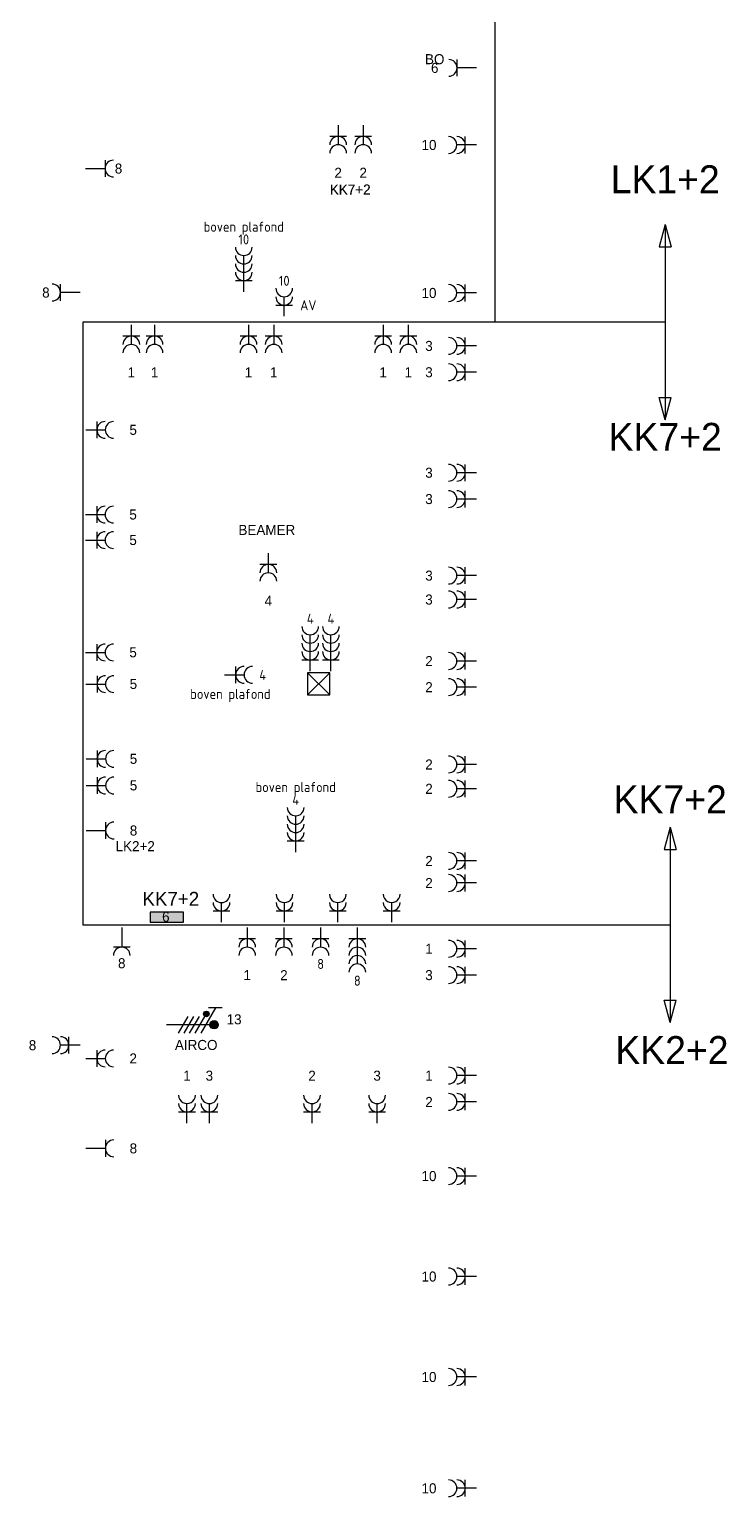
# Model space of a CAD drawing. Header units: millimetres. Extents: x -5226 to 109009, y 0 to 83782.
# Drawn here: x 57702 to 70184, y 30458 to 56745 of the extents above; entities that cross this region are included whole.
import ezdxf
from ezdxf.enums import TextEntityAlignment as Align
from ezdxf.lldxf.tags import DXFTag

# ---------------------------------------------------------------- set-up
doc = ezdxf.new("R2010")
doc.units = ezdxf.units.MM
doc.header["$LTSCALE"] = 100
doc.linetypes.add('STABI51DOT', pattern=[10, 5, -2, 1, -2])
for name, color, linetype in [('EL$1----', 7, 'Continuous'), ('EL6211--', 3, 'Continuous'), ('EL6212--', 3, 'Continuous'), ('EL6212--_S', 4, 'Continuous'), ('EL6221--', 3, 'Continuous'), ('EL6222--', 3, 'Continuous')]:
    doc.layers.add(name, color=color, linetype=linetype)
doc.styles.add('BURO-018', font='BUROFONT.shx', dxfattribs={"height": 180})
doc.styles.add('BURO-025', font='BUROFONT.shx', dxfattribs={"height": 250})
doc.styles.add('BURO-035', font='BUROFONT.shx', dxfattribs={"height": 350})
doc.styles.add('STABICAD-012', font='ISOCP.SHX', dxfattribs={"height": 1.2})
doc.styles.add('STABICAD-018', font='ISOCP.SHX', dxfattribs={"height": 1.8})
tags = doc.linetypes.add('CENTER', pattern=[2, 1.25, -0.25, 0.25, -0.25]).pattern_tags.tags
tags[10:11] = [DXFTag(74, 4), DXFTag(75, 0), DXFTag(340, '0'), DXFTag(46, 1.0), DXFTag(50, 0.0), DXFTag(44, 0.0), DXFTag(45, 0.0)]
tags[8:9] = [DXFTag(74, 4), DXFTag(75, 0), DXFTag(340, '0'), DXFTag(46, 1.0), DXFTag(50, 0.0), DXFTag(44, 0.0), DXFTag(45, 0.0)]
tags[6:7] = [DXFTag(74, 4), DXFTag(75, 0), DXFTag(340, '0'), DXFTag(46, 1.0), DXFTag(50, 0.0), DXFTag(44, 0.0), DXFTag(45, 0.0)]
tags[4:5] = [DXFTag(74, 4), DXFTag(75, 0), DXFTag(340, '0'), DXFTag(46, 1.0), DXFTag(50, 0.0), DXFTag(44, 0.0), DXFTag(45, 0.0)]

# ---------------------------------------------------------------- blocks, each defined once
blk = doc.blocks.new('E00082')
at = {"color": 0, "linetype": 'Continuous'}
for p, q in [((-3, 10.98), (-3, 8.48)), ((-3, 9.73), (1.5, 7.13)), ((0, 9.5), (0, 1)), ((1.5, 6.13), (-1.5, 7.87)), ((1.5, 5.13), (-1.5, 6.87)), ((1.5, 4.13), (-1.5, 5.87)), ((1.5, 3.13), (-1.5, 4.87))]:
    blk.add_line(p, q, dxfattribs=at)
at = {"color": 0, "linetype": 'Continuous', "const_width": 0.5}
blk.add_lwpolyline([(-1.68, 8.12, 1), (-2.18, 8.12, 1)], format="xyb", close=True, dxfattribs=at)
at = {"color": 0, "const_width": 0.75}
blk.add_lwpolyline([(-0.38, 9.5, 1), (0.38, 9.5, 1)], format="xyb", close=True, dxfattribs=at)
at = {"color": 0, "linetype": 'Continuous'}
for centre, radius in [((-1.93, 8.12), 0.5), ((0, 9.5), 0.75)]:
    blk.add_circle(centre, radius, dxfattribs=at)
at = {"color": 0, "linetype": 'Continuous', "style": 'BURO-018'}
for tag, p in [('PANEL', (0, 16)), ('CIRCUIT', (0, 13))]:
    blk.add_attdef(tag, text='', height=1.8, dxfattribs=at).set_placement(p, align=Align.MIDDLE)
at = {"color": 0, "linetype": 'Continuous', "style": 'BURO-018', "flags": 1}
for tag, p in [('POWERCODE', (13, 13)), ('ARTICLECODE', (0, 0))]:
    blk.add_attdef(tag, text='', height=1.8, dxfattribs=at).set_placement(p, align=Align.MIDDLE)
at = {"layer": 'EL6222--', "color": 1, "style": 'STABICAD-012', "flags": 1}
blk.add_attdef('SUBCIRCUIT', text='', height=1.8, rotation=90, dxfattribs=at).set_placement((603.64, 401.57), align=Align.MIDDLE)
blk = doc.blocks.new('111304A')
at = {"color": 0, "linetype": 'Continuous'}
for p, q in [((-1.5, 3), (1.5, 3)), ((0, 1), (0, 4.5))]:
    blk.add_line(p, q, dxfattribs=at)
for centre in [(0, 6), (0, 4.5)]:
    blk.add_arc(centre, 1.5, 180, 0, dxfattribs=at)
at = {"color": 0, "linetype": 'Continuous', "style": 'BURO-018'}
for tag, p in [('PANEL', (0, 11.5)), ('CIRCUIT', (0, 8.5))]:
    blk.add_attdef(tag, text='', height=1.8, dxfattribs=at).set_placement(p, align=Align.MIDDLE)
at = {"color": 0, "linetype": 'Continuous', "style": 'BURO-018', "flags": 1}
for tag, p in [('POWERCODE', (13, 8.5)), ('ARTICLECODE', (0, 0))]:
    blk.add_attdef(tag, text='', height=1.8, dxfattribs=at).set_placement(p, align=Align.MIDDLE)
at = {"layer": 'EL6222--', "color": 1, "style": 'STABICAD-012', "flags": 1}
blk.add_attdef('SUBCIRCUIT', text='', height=1.8, rotation=90, dxfattribs=at).set_placement((740.24, 681.45), align=Align.MIDDLE)
blk = doc.blocks.new('111304')
at = {"color": 0, "linetype": 'Continuous'}
for p, q in [((-1.5, 4.5), (1.5, 4.5)), ((0, 1), (0, 4.5))]:
    blk.add_line(p, q, dxfattribs=at)
blk.add_arc((0, 6), 1.5, 180, 0, dxfattribs=at)
at = {"color": 0, "linetype": 'Continuous', "style": 'BURO-018'}
for tag, p in [('PANEL', (0, 11.5)), ('CIRCUIT', (0, 8.5))]:
    blk.add_attdef(tag, text='', height=1.8, dxfattribs=at).set_placement(p, align=Align.MIDDLE)
at = {"color": 0, "linetype": 'Continuous', "style": 'BURO-018', "flags": 1}
for tag, p in [('POWERCODE', (13, 8.5)), ('ARTICLECODE', (0, 0))]:
    blk.add_attdef(tag, text='', height=1.8, dxfattribs=at).set_placement(p, align=Align.MIDDLE)
at = {"layer": 'EL6222--', "color": 1, "style": 'STABICAD-012', "flags": 1}
blk.add_attdef('SUBCIRCUIT', text='', height=1.8, rotation=180, dxfattribs=at).set_placement((721.35, 709.07), align=Align.MIDDLE)
blk = doc.blocks.new('1116A4C')
at = {"color": 0, "linetype": 'Continuous'}
for p, q in [((-5, 4), (-5, 1)), ((5, 4), (-5, 4)), ((-5, 1), (5, 1)), ((5, 1), (5, 4))]:
    blk.add_line(p, q, dxfattribs=at)
blk.add_solid([(-5, 4), (-5, 1), (5, 4), (5, 1)], dxfattribs=at)
at = {"color": 0, "linetype": 'Continuous', "style": 'BURO-018'}
for tag, p in [('PANEL', (0, 15)), ('CIRCUIT', (0, 9)), ('PANELNAME', (0, 6))]:
    blk.add_attdef(tag, text='', height=1.8, dxfattribs=at).set_placement(p, align=Align.MIDDLE)
at = {"color": 0, "linetype": 'Continuous', "style": 'BURO-018', "flags": 1}
blk.add_attdef('ARTICLECODE', text='', height=1.8, dxfattribs=at).set_placement((0, 0), align=Align.MIDDLE)
at = {"layer": 'EL6222--', "color": 1, "style": 'STABICAD-012', "flags": 1}
blk.add_attdef('CASCADINGPANEL', text='', height=1.8, dxfattribs=at).set_placement((496.7, 589.52), align=Align.MIDDLE_CENTER)
blk.add_attdef('SUBCIRCUIT', text='', height=1.8, dxfattribs=at).set_placement((499.42, 589.52), align=Align.MIDDLE)
blk = doc.blocks.new('E00160')
at = {"color": 0, "linetype": 'Continuous'}
for p, q in [((-17.5, 0), (-13.5, 1.07)), ((-17.5, 0), (17.5, 0)), ((-17.5, 0), (-13.5, -1.07)), ((-13.5, -1.07), (-13.5, 1.07)), ((17.5, 0), (13.5, 1.07)), ((13.5, -1.07), (13.5, 1.07)), ((17.5, 0), (13.5, -1.07))]:
    blk.add_line(p, q, dxfattribs=at)
at = {"color": 0, "linetype": 'Continuous', "style": 'BURO-035'}
for tag, p in [('TEXT2', (-22.5, 0)), ('TEXT1', (22.5, 0))]:
    blk.add_attdef(tag, text='', height=3.5, dxfattribs=at).set_placement(p, align=Align.MIDDLE)
blk = doc.blocks.new('111304C')
at = {"color": 0, "linetype": 'Continuous'}
for p, q in [((0, 1), (0, 7.5)), ((-1.5, 3), (1.5, 3))]:
    blk.add_line(p, q, dxfattribs=at)
for centre in [(0, 9), (0, 7.5), (0, 6), (0, 4.5)]:
    blk.add_arc(centre, 1.5, 180, 0, dxfattribs=at)
at = {"color": 0, "linetype": 'Continuous', "style": 'BURO-018'}
for tag, p in [('PANEL', (0, 14.5)), ('CIRCUIT', (0, 11.5))]:
    blk.add_attdef(tag, text='', height=1.8, dxfattribs=at).set_placement(p, align=Align.MIDDLE)
at = {"color": 0, "linetype": 'Continuous', "style": 'BURO-018', "flags": 1}
for tag, p in [('POWERCODE', (13, 11.5)), ('ARTICLECODE', (0, 0))]:
    blk.add_attdef(tag, text='', height=1.8, dxfattribs=at).set_placement(p, align=Align.MIDDLE)
at = {"layer": 'EL6222--', "color": 1, "style": 'STABICAD-012', "flags": 1}
blk.add_attdef('SUBCIRCUIT', text='', height=1.8, rotation=0.0001, dxfattribs=at).set_placement((913.93, 669.01), align=Align.MIDDLE)
blk = doc.blocks.new('E00149')
at = {"color": 0, "linetype": 'Continuous'}
for p, q in [((2, 2), (-2, 2)), ((-2, 2), (-2, -2)), ((2, -2), (2, 2)), ((-2, -2), (2, -2))]:
    blk.add_line(p, q, dxfattribs=at)
at = {"color": 0, "linetype": 'Continuous', "style": 'BURO-018'}
for tag, p in [('PANEL', (0, 7)), ('CIRCUIT', (0, 4)), ('TEXT1', (0, 0))]:
    blk.add_attdef(tag, text='', height=1.8, dxfattribs=at).set_placement(p, align=Align.MIDDLE)
at = {"color": 0, "linetype": 'Continuous', "style": 'BURO-018', "flags": 1}
for tag, p in [('POWERCODE', (13, 4)), ('ARTICLECODE', (0, 0))]:
    blk.add_attdef(tag, text='', height=1.8, dxfattribs=at).set_placement(p, align=Align.MIDDLE)
at = {"layer": 'EL6222--', "color": 1, "style": 'STABICAD-012', "flags": 1}
blk.add_attdef('SUBCIRCUIT', text='', height=1.8, dxfattribs=at).set_placement((536.89, 685.34), align=Align.MIDDLE)
blk = doc.blocks.new('Haspel')
at = {"layer": 'EL6222--'}
for p, q in [((43587, 65385), (43987, 65785)), ((43587, 65785), (43987, 65385))]:
    blk.add_line(p, q, dxfattribs=at)
at = {"layer": 'EL$1----', "linetype": 'Continuous', "xscale": 100, "yscale": 100, "zscale": 100}
blk.add_blockref('E00149', (43787, 65585), dxfattribs=at)

msp = doc.modelspace()

# ---------------------------------------------------------------- linework, layer by layer
at = {"layer": 'EL6212--_S', "linetype": 'CENTER'}
for p, q in [((66032.81, 83528.76), (66032.81, 51498.25)), ((69084.02, 51498.25), (58659.63, 51498.25)), ((58659.63, 51498.25), (58659.63, 40703.62)), ((58659.63, 40703.62), (69173.6, 40703.62))]:
    msp.add_line(p, q, dxfattribs=at)

# ---------------------------------------------------------------- block references
at = {"layer": 'EL6211--'}
msp.add_blockref('Haspel', (19091.24, -20565.33), dxfattribs=at)
at = {"layer": 'EL6212--', "linetype": 'Continuous'}
ref = msp.add_blockref('1116A4C', (60163.05, 40991.57), dxfattribs=dict(at, xscale=60, yscale=60, zscale=60, rotation=180))
ref.add_attrib('CIRCUIT', '6', dxfattribs={"layer": '0', "color": 1, "linetype": 'ByBlock', "height": 180, "style": 'BURO-018'}).set_placement((60145.23, 40846.7), align=Align.MIDDLE)
ref.add_attrib('PANELNAME', 'KK7+2', dxfattribs={"layer": '0', "color": 2, "linetype": 'ByBlock', "height": 250, "style": 'BURO-025'}).set_placement((60234.3, 41169.47), align=Align.MIDDLE)
at = {"layer": 'EL6212--_S', "linetype": 'STABI51DOT'}
ref = msp.add_blockref('E00160', (69084.02, 51498.25), dxfattribs=dict(at, xscale=100, yscale=100, zscale=100, rotation=270))
ref.add_attrib('TEXT1', 'KK7+2', dxfattribs={"layer": '0', "color": 4, "linetype": 'STABI51DOT', "height": 500, "style": 'BURO-018'}).set_placement((69084.02, 49448.3), align=Align.MIDDLE)
ref.add_attrib('TEXT2', 'LK1+2', dxfattribs={"layer": '0', "color": 4, "linetype": 'STABI51DOT', "height": 500, "style": 'BURO-018'}).set_placement((69084.02, 54063.14), align=Align.MIDDLE)
ref = msp.add_blockref('E00160', (69173.6, 40703.62), dxfattribs=dict(at, xscale=100, yscale=100, zscale=100, rotation=270))
ref.add_attrib('TEXT1', 'KK2+2', dxfattribs={"layer": '0', "color": 4, "linetype": 'STABI51DOT', "height": 500, "style": 'BURO-018'}).set_placement((69204.22, 38462.12), align=Align.MIDDLE)
ref.add_attrib('TEXT2', 'KK7+2', dxfattribs={"layer": '0', "color": 4, "linetype": 'STABI51DOT', "height": 500, "style": 'BURO-018'}).set_placement((69173.6, 42953.62), align=Align.MIDDLE)
at = {"layer": 'EL6221--', "linetype": 'Continuous'}
ref = msp.add_blockref('E00082', (60058.15, 38912.47), dxfattribs=dict(at, xscale=100, yscale=100, zscale=100, rotation=270))
ref.add_attrib('CIRCUIT', '13', dxfattribs={"layer": '0', "color": 1, "linetype": 'Continuous', "height": 180, "style": 'BURO-018'}).set_placement((61366.74, 39009.29), align=Align.MIDDLE)
ref.add_attrib('POWERCODE', 'AIRCO', dxfattribs={"layer": '0', "color": 1, "linetype": 'Continuous', "height": 180, "style": 'BURO-018'}).set_placement((60688.76, 38550.07), align=Align.MIDDLE)
at = {"layer": 'EL6222--', "linetype": 'Continuous'}
ref = msp.add_blockref('111304', (65808.55, 56054.32), dxfattribs=dict(at, xscale=100, yscale=100, zscale=100, rotation=90.00004169300632))
ref.add_attrib('CIRCUIT', '6', dxfattribs={"layer": '0', "color": 1, "linetype": 'ByBlock', "height": 180, "style": 'BURO-018'}).set_placement((64958.55, 56054.32), align=Align.MIDDLE)
ref.add_attrib('POWERCODE', 'BO', dxfattribs={"layer": '0', "color": 1, "linetype": 'ByBlock', "height": 180, "style": 'BURO-018'}).set_placement((64958.56, 56210.57), align=Align.MIDDLE)
ref = msp.add_blockref('111304A', (63229.56, 55126.57), dxfattribs=dict(at, xscale=100, yscale=100, zscale=100, rotation=180))
ref.add_attrib('CIRCUIT', '2', dxfattribs={"layer": '0', "color": 1, "linetype": 'ByBlock', "height": 180, "style": 'BURO-018'}).set_placement((63229.56, 54176.57), align=Align.MIDDLE)
ref.add_attrib('PANEL', 'KK7+2', dxfattribs={"layer": '0', "color": 1, "linetype": 'ByBlock', "height": 180, "style": 'BURO-018'}).set_placement((63447.97, 53876.57), align=Align.MIDDLE)
ref = msp.add_blockref('111304A', (63678.17, 55126.57), dxfattribs=dict(at, xscale=100, yscale=100, zscale=100, rotation=180))
ref.add_attrib('CIRCUIT', '2', dxfattribs={"layer": '0', "color": 1, "linetype": 'ByBlock', "height": 180, "style": 'BURO-018'}).set_placement((63678.17, 54176.57), align=Align.MIDDLE)
ref.add_attrib('PANEL', 'KK7+2', dxfattribs={"layer": '0', "color": 1, "linetype": 'ByBlock', "height": 180, "style": 'BURO-018'}).set_placement((63443.99, 53876.57), align=Align.MIDDLE)
ref = msp.add_blockref('111304A', (65805.55, 54673.19), dxfattribs=dict(at, xscale=99.99999999999999, yscale=99.99999999999999, zscale=99.99999999999999, rotation=90.00004168821326))
ref.add_attrib('CIRCUIT', '10', dxfattribs={"layer": '0', "color": 1, "linetype": 'ByBlock', "height": 180, "style": 'BURO-018'}).set_placement((64855.55, 54673.19), align=Align.MIDDLE)
ref = msp.add_blockref('111304', (58608.55, 54251.07), dxfattribs=dict(at, xscale=100, yscale=100, zscale=100, rotation=270))
ref.add_attrib('CIRCUIT', '8', dxfattribs={"layer": '0', "color": 1, "linetype": 'ByBlock', "height": 180, "style": 'BURO-018'}).set_placement((59298.22, 54251.07), align=Align.MIDDLE)
ref = msp.add_blockref('111304C', (61540.3, 51943.6), dxfattribs=dict(at, xscale=100, yscale=100, zscale=100))
ref.add_attrib('CIRCUIT', '10', dxfattribs={"layer": '0', "color": 1, "linetype": 'Continuous', "height": 180, "style": 'STABICAD-018'}).set_placement((61540.3, 52981.61), align=Align.MIDDLE)
ref.add_attrib('POWERCODE', 'boven plafond', dxfattribs={"layer": '0', "color": 1, "linetype": 'Continuous', "height": 180, "style": 'STABICAD-018'}).set_placement((61540.3, 53181.61), align=Align.MIDDLE)
ref = msp.add_blockref('111304A', (62264.18, 51505.64), dxfattribs=dict(at, xscale=100, yscale=100, zscale=100))
ref.add_attrib('CIRCUIT', '10', dxfattribs={"layer": '0', "color": 1, "linetype": 'Continuous', "height": 180, "style": 'STABICAD-018'}).set_placement((62264.18, 52239.52), align=Align.MIDDLE)
ref.add_attrib('POWERCODE', 'AV', dxfattribs={"layer": '0', "color": 1, "linetype": 'Continuous', "height": 180, "style": 'STABICAD-018'}).set_placement((62696.07, 51802.5), align=Align.MIDDLE)
ref = msp.add_blockref('111304', (58708.55, 52030.24), dxfattribs=dict(at, xscale=99.99999999999999, yscale=99.99999999999999, zscale=99.99999999999999, rotation=90.00004168851649))
ref.add_attrib('CIRCUIT', '8', dxfattribs={"layer": '0', "color": 1, "linetype": 'ByBlock', "height": 180, "style": 'BURO-018'}).set_placement((57998.2, 52030.24), align=Align.MIDDLE)
ref = msp.add_blockref('111304A', (65805.55, 52021.95), dxfattribs=dict(at, xscale=99.99999999999999, yscale=99.99999999999999, zscale=99.99999999999999, rotation=90.00004168821326))
ref.add_attrib('CIRCUIT', '10', dxfattribs={"layer": '0', "color": 1, "linetype": 'ByBlock', "height": 180, "style": 'BURO-018'}).set_placement((64855.55, 52021.95), align=Align.MIDDLE)
ref = msp.add_blockref('111304A', (59526.83, 51548.89), dxfattribs=dict(at, xscale=99.99999999999972, yscale=99.99999999999972, zscale=99.99999999999972, rotation=180.024356264229))
ref.add_attrib('CIRCUIT', '1', dxfattribs={"layer": '0', "color": 1, "linetype": 'ByBlock', "height": 180, "style": 'BURO-018'}).set_placement((59527.23, 50598.89), align=Align.MIDDLE)
ref = msp.add_blockref('111304A', (59942.89, 51549.07), dxfattribs=dict(at, xscale=100.0000000000006, yscale=100.0000000000006, zscale=100.0000000000006, rotation=180.0244396760836))
ref.add_attrib('CIRCUIT', '1', dxfattribs={"layer": '0', "color": 1, "linetype": 'ByBlock', "height": 180, "style": 'BURO-018'}).set_placement((59943.29, 50599.07), align=Align.MIDDLE)
ref = msp.add_blockref('111304A', (61624.68, 51549.78), dxfattribs=dict(at, xscale=99.99999999999972, yscale=99.99999999999972, zscale=99.99999999999972, rotation=180.024356264229))
ref.add_attrib('CIRCUIT', '1', dxfattribs={"layer": '0', "color": 1, "linetype": 'ByBlock', "height": 180, "style": 'BURO-018'}).set_placement((61625.09, 50599.78), align=Align.MIDDLE)
ref = msp.add_blockref('111304A', (62075.45, 51549.98), dxfattribs=dict(at, xscale=99.9999999999993, yscale=99.9999999999993, zscale=99.9999999999993, rotation=180.0243562464968))
ref.add_attrib('CIRCUIT', '1', dxfattribs={"layer": '0', "color": 1, "linetype": 'ByBlock', "height": 180, "style": 'BURO-018'}).set_placement((62075.85, 50599.98), align=Align.MIDDLE)
ref = msp.add_blockref('111304A', (64034.63, 51550.81), dxfattribs=dict(at, xscale=100.0000000000006, yscale=100.0000000000006, zscale=100.0000000000006, rotation=180.0244396760836))
ref.add_attrib('CIRCUIT', '1', dxfattribs={"layer": '0', "color": 1, "linetype": 'ByBlock', "height": 180, "style": 'BURO-018'}).set_placement((64035.03, 50600.81), align=Align.MIDDLE)
ref = msp.add_blockref('111304A', (64485.4, 51551), dxfattribs=dict(at, xscale=100.0000000000006, yscale=100.0000000000006, zscale=100.0000000000006, rotation=180.0244396760836))
ref.add_attrib('CIRCUIT', '1', dxfattribs={"layer": '0', "color": 1, "linetype": 'ByBlock', "height": 180, "style": 'BURO-018'}).set_placement((64485.81, 50601), align=Align.MIDDLE)
ref = msp.add_blockref('111304A', (65805.55, 51073.19), dxfattribs=dict(at, xscale=100, yscale=100, zscale=100, rotation=90.00000000000001))
ref.add_attrib('CIRCUIT', '3', dxfattribs={"layer": '0', "color": 1, "linetype": 'ByBlock', "height": 180, "style": 'BURO-018'}).set_placement((64855.55, 51073.19), align=Align.MIDDLE)
ref = msp.add_blockref('111304A', (65805.55, 50601.57), dxfattribs=dict(at, xscale=100, yscale=100, zscale=100, rotation=90.00000000000001))
ref.add_attrib('CIRCUIT', '3', dxfattribs={"layer": '0', "color": 1, "linetype": 'ByBlock', "height": 180, "style": 'BURO-018'}).set_placement((64855.55, 50601.57), align=Align.MIDDLE)
ref = msp.add_blockref('111304A', (58610.31, 49568.09), dxfattribs=dict(at, xscale=100, yscale=100, zscale=100, rotation=270.0535609097725))
ref.add_attrib('CIRCUIT', '5', dxfattribs={"layer": '0', "color": 1, "linetype": 'ByBlock', "height": 180, "style": 'BURO-018'}).set_placement((59560.31, 49568.98), align=Align.MIDDLE)
ref = msp.add_blockref('111304A', (65805.55, 48801.57), dxfattribs=dict(at, xscale=100, yscale=100, zscale=100, rotation=90.00000000000001))
ref.add_attrib('CIRCUIT', '3', dxfattribs={"layer": '0', "color": 1, "linetype": 'ByBlock', "height": 180, "style": 'BURO-018'}).set_placement((64855.55, 48801.57), align=Align.MIDDLE)
ref = msp.add_blockref('111304A', (65805.55, 48329.95), dxfattribs=dict(at, xscale=100, yscale=100, zscale=100, rotation=90.00000000000001))
ref.add_attrib('CIRCUIT', '3', dxfattribs={"layer": '0', "color": 1, "linetype": 'ByBlock', "height": 180, "style": 'BURO-018'}).set_placement((64855.55, 48329.95), align=Align.MIDDLE)
ref = msp.add_blockref('111304A', (58608.55, 48051.02), dxfattribs=dict(at, xscale=100, yscale=100, zscale=100, rotation=270.0535609097725))
ref.add_attrib('CIRCUIT', '5', dxfattribs={"layer": '0', "color": 1, "linetype": 'ByBlock', "height": 180, "style": 'BURO-018'}).set_placement((59558.55, 48051.9), align=Align.MIDDLE)
ref = msp.add_blockref('111304A', (61979.49, 47457.62), dxfattribs=dict(at, xscale=99.9999999999993, yscale=99.9999999999993, zscale=99.9999999999993, rotation=180.0243562464968))
ref.add_attrib('CIRCUIT', '4', dxfattribs={"layer": '0', "color": 1, "linetype": 'ByBlock', "height": 180, "style": 'BURO-018'}).set_placement((61979.89, 46507.62), align=Align.MIDDLE)
ref.add_attrib('POWERCODE', 'BEAMER', dxfattribs={"layer": '0', "color": 1, "linetype": 'ByBlock', "height": 180, "style": 'BURO-018'}).set_placement((61953.33, 47776.63), align=Align.MIDDLE)
ref = msp.add_blockref('111304A', (58608.55, 47595.09), dxfattribs=dict(at, xscale=100, yscale=100, zscale=100, rotation=270))
ref.add_attrib('CIRCUIT', '5', dxfattribs={"layer": '0', "color": 1, "linetype": 'ByBlock', "height": 180, "style": 'BURO-018'}).set_placement((59558.55, 47595.09), align=Align.MIDDLE)
ref = msp.add_blockref('111304A', (65805.55, 46958.32), dxfattribs=dict(at, xscale=100, yscale=100, zscale=100, rotation=90.00000000000001))
ref.add_attrib('CIRCUIT', '3', dxfattribs={"layer": '0', "color": 1, "linetype": 'ByBlock', "height": 180, "style": 'BURO-018'}).set_placement((64855.55, 46958.32), align=Align.MIDDLE)
ref = msp.add_blockref('111304A', (65805.55, 46529.95), dxfattribs=dict(at, xscale=100, yscale=100, zscale=100, rotation=90.00000000000001))
ref.add_attrib('CIRCUIT', '3', dxfattribs={"layer": '0', "color": 1, "linetype": 'ByBlock', "height": 180, "style": 'BURO-018'}).set_placement((64855.55, 46529.95), align=Align.MIDDLE)
ref = msp.add_blockref('111304C', (62729.68, 45149.31), dxfattribs=dict(at, xscale=100, yscale=100, zscale=100))
ref.add_attrib('CIRCUIT', '4', dxfattribs={"layer": '0', "color": 1, "linetype": 'Continuous', "height": 180, "style": 'STABICAD-018'}).set_placement((62729.68, 46187.32), align=Align.MIDDLE)
ref = msp.add_blockref('111304C', (63099.45, 45149.31), dxfattribs=dict(at, xscale=100, yscale=100, zscale=100))
ref.add_attrib('CIRCUIT', '4', dxfattribs={"layer": '0', "color": 1, "linetype": 'Continuous', "height": 180, "style": 'STABICAD-018'}).set_placement((63099.45, 46187.32), align=Align.MIDDLE)
ref = msp.add_blockref('111304A', (58608.55, 45582.26), dxfattribs=dict(at, xscale=100, yscale=100, zscale=100, rotation=270.0535609097725))
ref.add_attrib('CIRCUIT', '5', dxfattribs={"layer": '0', "color": 1, "linetype": 'ByBlock', "height": 180, "style": 'BURO-018'}).set_placement((59558.55, 45583.15), align=Align.MIDDLE)
ref = msp.add_blockref('111304A', (65805.55, 45428.14), dxfattribs=dict(at, xscale=100, yscale=100, zscale=100, rotation=90.00000000000001))
ref.add_attrib('CIRCUIT', '2', dxfattribs={"layer": '0', "color": 1, "linetype": 'ByBlock', "height": 180, "style": 'BURO-018'}).set_placement((64855.55, 45428.14), align=Align.MIDDLE)
ref = msp.add_blockref('111304A', (61094.93, 45181.34), dxfattribs=dict(at, xscale=100, yscale=100, zscale=100, rotation=270))
ref.add_attrib('CIRCUIT', '4', dxfattribs={"layer": '0', "color": 1, "linetype": 'Continuous', "height": 180, "style": 'STABICAD-018'}).set_placement((61879.57, 45179.56), align=Align.MIDDLE)
ref.add_attrib('POWERCODE', 'boven plafond', dxfattribs={"layer": '0', "color": 1, "linetype": 'Continuous', "height": 180, "style": 'STABICAD-018'}).set_placement((61300.36, 44811.75), align=Align.MIDDLE)
ref = msp.add_blockref('111304A', (58614.57, 45015.17), dxfattribs=dict(at, xscale=100, yscale=100, zscale=100, rotation=270.0535609097725))
ref.add_attrib('CIRCUIT', '5', dxfattribs={"layer": '0', "color": 1, "linetype": 'ByBlock', "height": 180, "style": 'BURO-018'}).set_placement((59564.57, 45016.05), align=Align.MIDDLE)
ref = msp.add_blockref('111304A', (65805.55, 44961.17), dxfattribs=dict(at, xscale=100, yscale=100, zscale=100, rotation=90.00000000000001))
ref.add_attrib('CIRCUIT', '2', dxfattribs={"layer": '0', "color": 1, "linetype": 'ByBlock', "height": 180, "style": 'BURO-018'}).set_placement((64855.55, 44961.17), align=Align.MIDDLE)
ref = msp.add_blockref('111304A', (58615.82, 43674.46), dxfattribs=dict(at, xscale=100, yscale=100, zscale=100, rotation=270.0535609097725))
ref.add_attrib('CIRCUIT', '5', dxfattribs={"layer": '0', "color": 1, "linetype": 'ByBlock', "height": 180, "style": 'BURO-018'}).set_placement((59565.82, 43675.35), align=Align.MIDDLE)
ref = msp.add_blockref('111304A', (65805.55, 43575.82), dxfattribs=dict(at, xscale=100, yscale=100, zscale=100, rotation=90.00000000000001))
ref.add_attrib('CIRCUIT', '2', dxfattribs={"layer": '0', "color": 1, "linetype": 'ByBlock', "height": 180, "style": 'BURO-018'}).set_placement((64855.55, 43575.82), align=Align.MIDDLE)
ref = msp.add_blockref('111304A', (58616.27, 43198.37), dxfattribs=dict(at, xscale=100, yscale=100, zscale=100, rotation=270.0535609876419))
ref.add_attrib('CIRCUIT', '5', dxfattribs={"layer": '0', "color": 1, "linetype": 'ByBlock', "height": 180, "style": 'BURO-018'}).set_placement((59566.27, 43199.26), align=Align.MIDDLE)
ref = msp.add_blockref('111304C', (62469.47, 41905.21), dxfattribs=dict(at, xscale=100, yscale=100, zscale=100))
ref.add_attrib('CIRCUIT', '4', dxfattribs={"layer": '0', "color": 1, "linetype": 'Continuous', "height": 180, "style": 'STABICAD-018'}).set_placement((62469.47, 42943.22), align=Align.MIDDLE)
ref.add_attrib('POWERCODE', 'boven plafond', dxfattribs={"layer": '0', "color": 1, "linetype": 'Continuous', "height": 180, "style": 'STABICAD-018'}).set_placement((62469.47, 43143.22), align=Align.MIDDLE)
ref = msp.add_blockref('111304A', (65805.55, 43139.98), dxfattribs=dict(at, xscale=100, yscale=100, zscale=100, rotation=90.00000000000001))
ref.add_attrib('CIRCUIT', '2', dxfattribs={"layer": '0', "color": 1, "linetype": 'ByBlock', "height": 180, "style": 'BURO-018'}).set_placement((64855.55, 43139.98), align=Align.MIDDLE)
ref = msp.add_blockref('111304', (58617.02, 42391.26), dxfattribs=dict(at, xscale=100, yscale=100, zscale=100, rotation=270.0535609097725))
ref.add_attrib('CIRCUIT', '8', dxfattribs={"layer": '0', "color": 1, "linetype": 'ByBlock', "height": 180, "style": 'BURO-018'}).set_placement((59567.02, 42392.15), align=Align.MIDDLE)
ref.add_attrib('PANEL', 'LK2+2', dxfattribs={"layer": '0', "color": 1, "linetype": 'ByBlock', "height": 180, "style": 'BURO-018'}).set_placement((59596.8, 42112.42), align=Align.MIDDLE)
ref = msp.add_blockref('111304A', (65805.55, 41848.02), dxfattribs=dict(at, xscale=100, yscale=100, zscale=100, rotation=90.00000000000001))
ref.add_attrib('CIRCUIT', '2', dxfattribs={"layer": '0', "color": 1, "linetype": 'ByBlock', "height": 180, "style": 'BURO-018'}).set_placement((64855.55, 41848.02), align=Align.MIDDLE)
ref = msp.add_blockref('111304A', (65805.55, 41452.09), dxfattribs=dict(at, xscale=100, yscale=100, zscale=100, rotation=90.00000000000001))
ref.add_attrib('CIRCUIT', '2', dxfattribs={"layer": '0', "color": 1, "linetype": 'ByBlock', "height": 180, "style": 'BURO-018'}).set_placement((64855.55, 41452.09), align=Align.MIDDLE)
at = {"layer": 'EL6222--', "linetype": 'Continuous', "xscale": 100, "yscale": 100, "zscale": 100}
msp.add_blockref('111304A', (61141.07, 40651.57), dxfattribs=at)
at = {"layer": 'EL6222--', "linetype": 'Continuous', "xscale": 100.0000000000004, "yscale": 100.0000000000004, "zscale": 100.0000000000004, "rotation": 8.337745534655049e-05}
for p in [(62268.55, 40651.57), (63223.9, 40651.57), (64187.79, 40651.57)]:
    msp.add_blockref('111304A', p, dxfattribs=at)
at = {"layer": 'EL6222--', "linetype": 'Continuous'}
ref = msp.add_blockref('111304', (59355.32, 40751.57), dxfattribs=dict(at, xscale=100, yscale=100, zscale=100, rotation=180))
ref.add_attrib('CIRCUIT', '8', dxfattribs={"layer": '0', "color": 1, "linetype": 'Continuous', "height": 180, "style": 'BURO-018'}).set_placement((59355.32, 40014.34), align=Align.MIDDLE)
ref = msp.add_blockref('111304A', (61601.6, 40751.57), dxfattribs=dict(at, xscale=100, yscale=100, zscale=100, rotation=180))
ref.add_attrib('CIRCUIT', '1', dxfattribs={"layer": '0', "color": 1, "linetype": 'ByBlock', "height": 180, "style": 'BURO-018'}).set_placement((61601.6, 39801.57), align=Align.MIDDLE)
ref = msp.add_blockref('111304A', (62258.55, 40751.57), dxfattribs=dict(at, xscale=100, yscale=100, zscale=100, rotation=180))
ref.add_attrib('CIRCUIT', '2', dxfattribs={"layer": '0', "color": 1, "linetype": 'ByBlock', "height": 180, "style": 'BURO-018'}).set_placement((62258.55, 39801.57), align=Align.MIDDLE)
ref = msp.add_blockref('111304A', (62915.51, 40751.57), dxfattribs=dict(at, xscale=100, yscale=100, rotation=180))
ref.add_attrib('CIRCUIT', '8', dxfattribs={"layer": '0', "color": 1, "linetype": 'ByBlock', "height": 180, "style": 'STABICAD-018'}).set_placement((62915.51, 40001.57), align=Align.MIDDLE)
ref = msp.add_blockref('111304C', (63572.46, 40751.57), dxfattribs=dict(at, xscale=100, yscale=100, rotation=180))
ref.add_attrib('CIRCUIT', '8', dxfattribs={"layer": '0', "color": 1, "linetype": 'ByBlock', "height": 180, "style": 'STABICAD-018'}).set_placement((63572.46, 39701.57), align=Align.MIDDLE)
ref = msp.add_blockref('111304A', (65805.55, 40273.19), dxfattribs=dict(at, xscale=99.99999999999999, yscale=99.99999999999999, zscale=99.99999999999999, rotation=89.99995831178677))
ref.add_attrib('CIRCUIT', '1', dxfattribs={"layer": '0', "color": 1, "linetype": 'ByBlock', "height": 180, "style": 'BURO-018'}).set_placement((64855.55, 40273.19), align=Align.MIDDLE)
ref = msp.add_blockref('111304A', (65805.55, 39801.57), dxfattribs=dict(at, xscale=100, yscale=100, zscale=100, rotation=90.00000000000001))
ref.add_attrib('CIRCUIT', '3', dxfattribs={"layer": '0', "color": 1, "linetype": 'ByBlock', "height": 180, "style": 'BURO-018'}).set_placement((64855.55, 39801.57), align=Align.MIDDLE)
ref = msp.add_blockref('111304A', (58708.55, 38545.83), dxfattribs=dict(at, xscale=100, yscale=100, zscale=100, rotation=90.00000000000001))
ref.add_attrib('CIRCUIT', '8', dxfattribs={"layer": '0', "color": 1, "linetype": 'ByBlock', "height": 180, "style": 'BURO-018'}).set_placement((57758.55, 38545.83), align=Align.MIDDLE)
ref = msp.add_blockref('111304A', (58610.77, 38308.61), dxfattribs=dict(at, xscale=100, yscale=100, zscale=100, rotation=270.0542682361896))
ref.add_attrib('CIRCUIT', '2', dxfattribs={"layer": '0', "color": 1, "linetype": 'ByBlock', "height": 180, "style": 'BURO-018'}).set_placement((59560.77, 38309.51), align=Align.MIDDLE)
ref = msp.add_blockref('111304A', (65805.55, 38001.57), dxfattribs=dict(at, xscale=100, yscale=100, zscale=100, rotation=90.00000000000001))
ref.add_attrib('CIRCUIT', '1', dxfattribs={"layer": '0', "color": 1, "linetype": 'ByBlock', "height": 180, "style": 'BURO-018'}).set_placement((64855.55, 38001.57), align=Align.MIDDLE)
ref = msp.add_blockref('111304A', (60523.76, 37049.9), dxfattribs=dict(at, xscale=100.0000000000004, yscale=100.0000000000004, zscale=100.0000000000004, rotation=8.337745534655049e-05))
ref.add_attrib('CIRCUIT', '1', dxfattribs={"layer": '0', "color": 1, "linetype": 'ByBlock', "height": 180, "style": 'BURO-018'}).set_placement((60523.76, 37999.9), align=Align.MIDDLE)
ref = msp.add_blockref('111304A', (60924.13, 37049.9), dxfattribs=dict(at, xscale=100, yscale=100, zscale=100))
ref.add_attrib('CIRCUIT', '3', dxfattribs={"layer": '0', "color": 1, "linetype": 'ByBlock', "height": 180, "style": 'BURO-018'}).set_placement((60924.13, 37999.9), align=Align.MIDDLE)
ref = msp.add_blockref('111304A', (62762.22, 37049.9), dxfattribs=dict(at, xscale=100, yscale=100, zscale=100))
ref.add_attrib('CIRCUIT', '2', dxfattribs={"layer": '0', "color": 1, "linetype": 'ByBlock', "height": 180, "style": 'BURO-018'}).set_placement((62762.22, 37999.9), align=Align.MIDDLE)
ref = msp.add_blockref('111304A', (63926.95, 37049.9), dxfattribs=dict(at, xscale=100, yscale=100, zscale=100))
ref.add_attrib('CIRCUIT', '3', dxfattribs={"layer": '0', "color": 1, "linetype": 'ByBlock', "height": 180, "style": 'BURO-018'}).set_placement((63926.95, 37999.9), align=Align.MIDDLE)
ref = msp.add_blockref('111304A', (65805.55, 37529.95), dxfattribs=dict(at, xscale=100, yscale=100, zscale=100, rotation=90.00000000000001))
ref.add_attrib('CIRCUIT', '2', dxfattribs={"layer": '0', "color": 1, "linetype": 'ByBlock', "height": 180, "style": 'BURO-018'}).set_placement((64855.55, 37529.95), align=Align.MIDDLE)
ref = msp.add_blockref('111304', (58613.85, 36698.5), dxfattribs=dict(at, xscale=100, yscale=100, zscale=100, rotation=269.9549831186162))
ref.add_attrib('CIRCUIT', '8', dxfattribs={"layer": '0', "color": 1, "linetype": 'ByBlock', "height": 180, "style": 'BURO-018'}).set_placement((59563.85, 36697.75), align=Align.MIDDLE)
ref = msp.add_blockref('111304A', (65805.55, 36201.57), dxfattribs=dict(at, xscale=100, yscale=100, zscale=100, rotation=90.00000000000001))
ref.add_attrib('CIRCUIT', '10', dxfattribs={"layer": '0', "color": 1, "linetype": 'ByBlock', "height": 180, "style": 'BURO-018'}).set_placement((64855.55, 36201.57), align=Align.MIDDLE)
ref = msp.add_blockref('111304A', (65805.55, 34401.57), dxfattribs=dict(at, xscale=100, yscale=100, zscale=100, rotation=90.00000000000001))
ref.add_attrib('CIRCUIT', '10', dxfattribs={"layer": '0', "color": 1, "linetype": 'ByBlock', "height": 180, "style": 'BURO-018'}).set_placement((64855.55, 34401.57), align=Align.MIDDLE)
ref = msp.add_blockref('111304A', (65805.55, 32601.57), dxfattribs=dict(at, xscale=100, yscale=100, zscale=100, rotation=90.00000000000001))
ref.add_attrib('CIRCUIT', '10', dxfattribs={"layer": '0', "color": 1, "linetype": 'ByBlock', "height": 180, "style": 'BURO-018'}).set_placement((64855.55, 32601.57), align=Align.MIDDLE)
ref = msp.add_blockref('111304A', (65805.55, 30607.88), dxfattribs=dict(at, xscale=100, yscale=100, zscale=100, rotation=90.00000000000001))
ref.add_attrib('CIRCUIT', '10', dxfattribs={"layer": '0', "color": 1, "linetype": 'ByBlock', "height": 180, "style": 'BURO-018'}).set_placement((64855.55, 30607.88), align=Align.MIDDLE)

doc.saveas('drawing.dxf')
